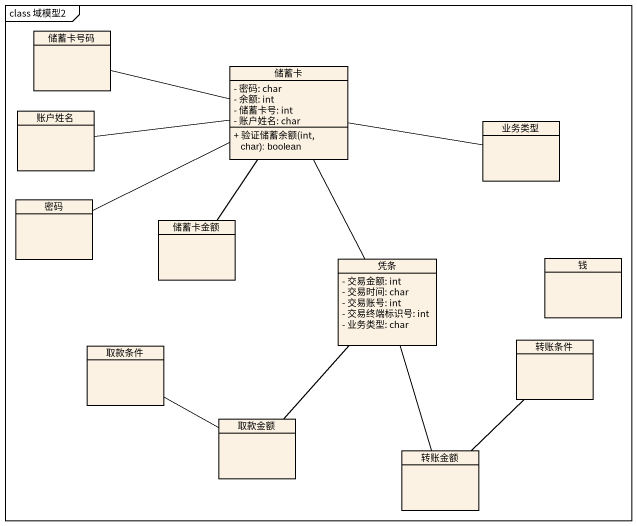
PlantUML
@startuml
mainframe class 域模型2
hide circle
hide empty members
skinparam classAttributeIconSize 0
class 储蓄卡号码
class 储蓄卡 {
  - 密码: char
  - 余额: int
  - 储蓄卡号: int
  - 账户姓名: char
  + 验证储蓄余额(int, char): boolean
}
class 账户姓名
class 业务类型
class 密码
class 储蓄卡金额
class 凭条 {
  - 交易金额: int
  - 交易时间: char
  - 交易账号: int
  - 交易终端标识号: int
  - 业务类型: char
}
class 钱
class 转账条件
class 取款条件
class 取款金额
class 转账金额
储蓄卡 -left- 储蓄卡号码
储蓄卡 -left- 账户姓名
储蓄卡 -right- 业务类型
储蓄卡 -left- 密码
储蓄卡 -- 储蓄卡金额
储蓄卡 -- 凭条
凭条 -- 取款金额
凭条 -- 转账金额
转账条件 -- 转账金额
取款条件 -right- 取款金额
@enduml
